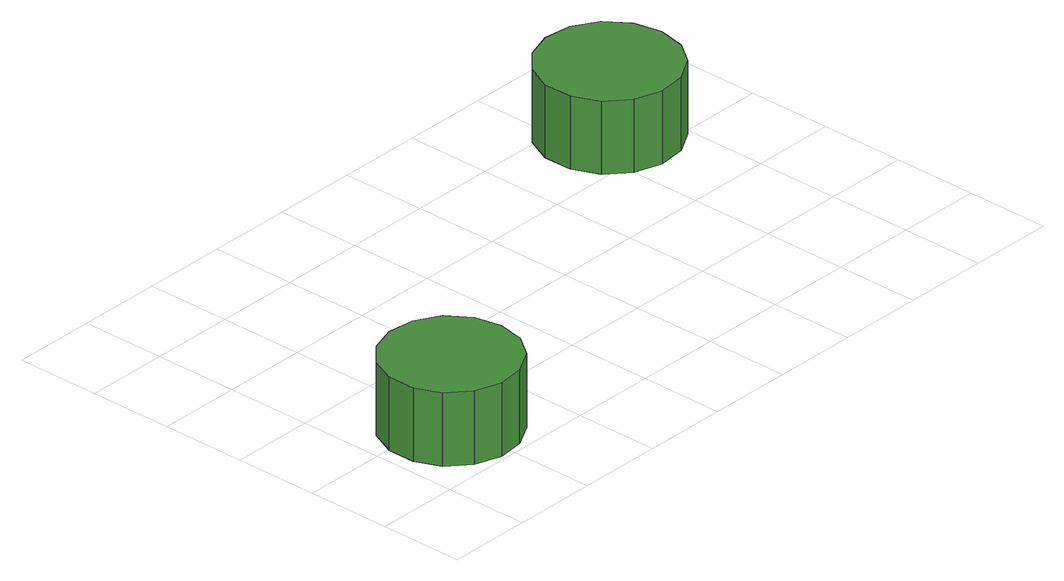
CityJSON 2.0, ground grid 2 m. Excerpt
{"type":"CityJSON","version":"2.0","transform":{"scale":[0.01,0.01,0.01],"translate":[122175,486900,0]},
"CityObjects":{
"tree1":{"type":"SolitaryVegetationObject","attributes":{"function":"something"},"geometry":[{"type":"MultiSurface","lod":"1","boundaries":[[[0,1,2,3,4,5,6,7,8,9,10,11,12,13,14]],[[15,16,17,18,19,20,21,22,23,24,25,26,27,28,29]],[[0,29,28,1]],[[1,28,27,2]],[[2,27,26,3]],[[3,26,25,4]],[[4,25,24,5]],[[5,24,23,6]],[[6,23,22,7]],[[7,22,21,8]],[[8,21,20,9]],[[9,20,19,10]],[[10,19,18,11]],[[11,18,17,12]],[[12,17,16,13]],[[13,16,15,14]],[[14,15,29,0]]]}]},
"tree2":{"type":"SolitaryVegetationObject","attributes":{"function":"something"},"geometry":[{"type":"MultiSurface","lod":"1","boundaries":[[[30,31,32,33,34,35,36,37,38,39,40,41,42,43,44]],[[45,46,47,48,49,50,51,52,53,54,55,56,57,58,59]],[[30,59,58,31]],[[31,58,57,32]],[[32,57,56,33]],[[33,56,55,34]],[[34,55,54,35]],[[35,54,53,36]],[[36,53,52,37]],[[37,52,51,38]],[[38,51,50,39]],[[39,50,49,40]],[[40,49,48,41]],[[41,48,47,42]],[[42,47,46,43]],[[43,46,45,44]],[[44,45,59,30]]]}]}
},
"vertices":[
[344,165,187],[331,228,187],[293,281,187],[236,313,187],[172,320,187],[110,300,187],[62,257,187],[36,197,187],[36,132,187],[62,73,187],[110,30,187],[172,10,187],[236,17,187],[293,49,187],[331,101,187],[331,101,12],[293,49,12],[236,17,12],[172,10,12],[110,30,12],[62,73,12],[36,132,12],[36,197,12],[62,257,12],[110,300,12],[172,320,12],[236,313,12],[293,281,12],[331,228,12],[344,165,12],
[1436,703,192],[1422,769,192],[1383,823,192],[1325,857,192],[1258,864,192],[1194,843,192],[1144,798,192],[1117,737,192],[1117,669,192],[1144,608,192],[1194,563,192],[1258,542,192],[1325,549,192],[1383,583,192],[1422,637,192],[1422,637,18],[1383,583,18],[1325,549,18],[1258,542,18],[1194,563,18],[1144,608,18],[1117,669,18],[1117,737,18],[1144,798,18],[1194,843,18],[1258,864,18],[1325,857,18],[1383,823,18],[1422,769,18],[1436,703,18]
]}
